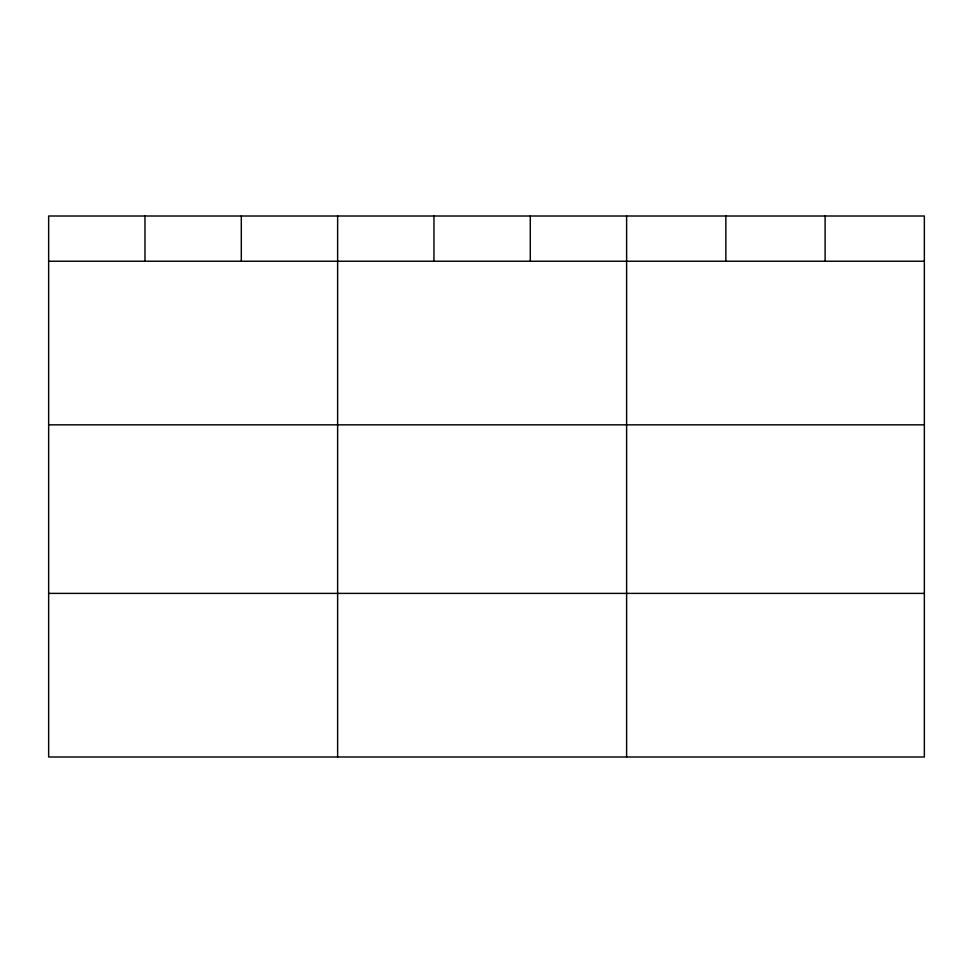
<?xml version="1.0" encoding="UTF-8"?>
<svg xmlns="http://www.w3.org/2000/svg" width="973" height="973" viewBox="0 0 973 973"><rect width="100%" height="100%" fill="white"/><g stroke="black" fill="none" stroke-linecap="round" stroke-linejoin="round"><path stroke-width="1.46" d="M924.35 424.836L924.35 216.006L48.65 216.006L48.65 756.994L924.35 756.994L924.35 424.836L48.65 424.836M48.65 261.238L924.35 261.238M48.65 593.396L924.35 593.396M825.104 216.006L825.104 261.238M725.858 216.006L725.858 261.238M626.612 216.006L626.612 756.994M530.285 216.006L530.285 261.238M433.958 216.006L433.958 261.238M337.631 216.006L337.631 756.994M241.304 216.006L241.304 261.238M144.977 216.006L144.977 261.238"/></g></svg>
